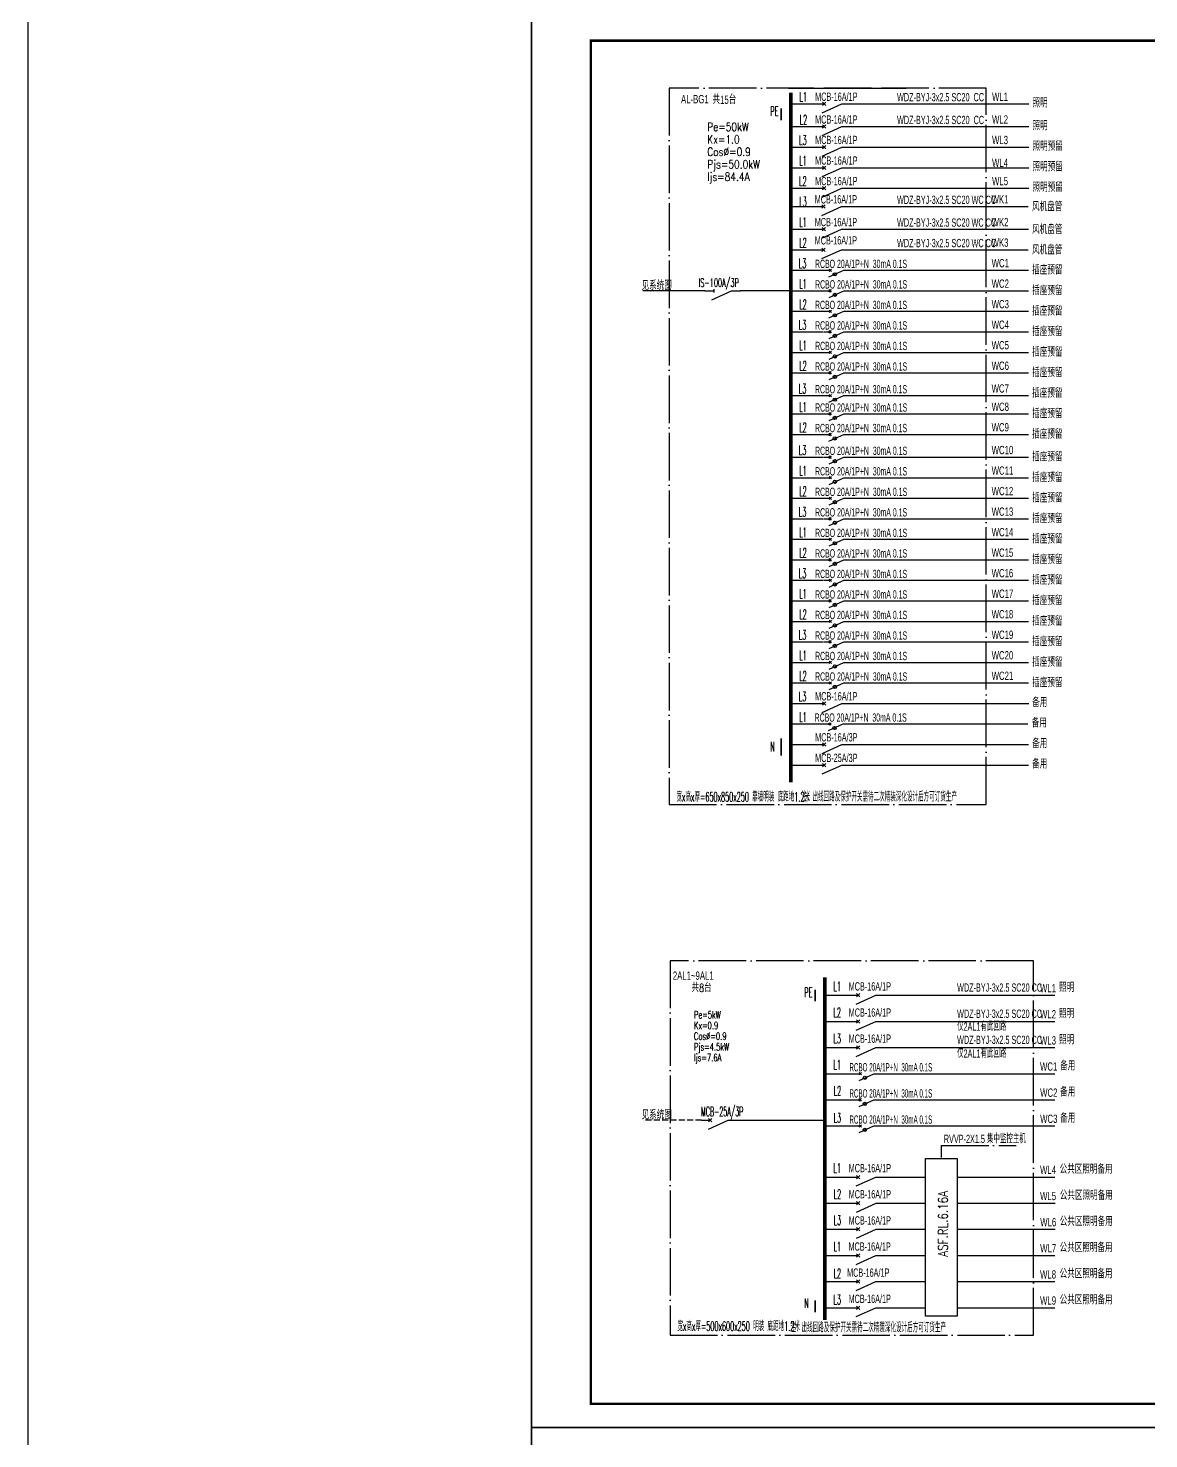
# Model space of a CAD drawing. Extents: x -127004 to 341119, y -13158 to 456864.
# Drawn here: x -86575 to -39387, y 67686 to 127086 of the extents above; entities that cross this region are included whole.
import ezdxf

# ---------------------------------------------------------------- set-up
doc = ezdxf.new("R2010")
doc.units = 0
doc.header["$LTSCALE"] = 1000
for name, pattern in [('CONTINOUS', [0]), ('DASH', [0.35, 0.25, -0.1]), ('DOTE', [2.42, 2, -0.2, 0.02, -0.2])]:
    doc.linetypes.add(name, pattern=pattern)
doc.layers.get('0').update_dxf_attribs({"linetype": 'CONTINUOUS'})
for name, color, linetype in [('D-TEXT', 7, 'CONTINUOUS'), ('DIM-箱柜', 3, 'CONTINUOUS'), ('DQ', 7, 'CONTINOUS'), ('EL-1', 4, 'DASH'), ('ELEMENT', 3, 'CONTINUOUS'), ('EQUIP-箱柜', 3, 'CONTINUOUS'), ('SIG_TEXT', 7, 'CONTINUOUS'), ('TEL_TEXT', 3, 'CONTINUOUS'), ('TEL_TITLE', 7, 'CONTINUOUS'), ('WIRE-照明', 1, 'CONTINUOUS'), ('内审意见修改', 2, 'CONTINUOUS')]:
    doc.layers.add(name, color=color, linetype=linetype)
doc.layers.add('内审要求修改2.10', color=6, linetype='CONTINUOUS', plot=False)
doc.styles.add('_COMPLEX', font='ros.shx', dxfattribs={"width": 0.6, "bigfont": 'jd.shx'})
doc.styles.add('_HZTXT', font='ROMANS2', dxfattribs={"width": 0.8, "bigfont": 'HZDF2'})
doc.styles.add('_TEL_DIM', font='ROMANS2', dxfattribs={"width": 0.8, "height": 3.5, "bigfont": 'HZDF2'})
doc.styles.add('B', font='ROMANS2', dxfattribs={"width": 0.8, "bigfont": 'HZDF2'})
doc.styles.add('DIM_FONT', font='ROMANS', dxfattribs={"bigfont": 'HZTXT'})
doc.styles.get("Standard").update_dxf_attribs({"font": 'GBENOR', "bigfont": 'GBCBIG'})

# ---------------------------------------------------------------- blocks, each defined once
blk = doc.blocks.new('SADF AGF AERG AER GER')
at = {"layer": 'DIM-箱柜'}
blk.add_lwpolyline([(-462150, -1228514), (-378050, -1228514), (-378050, -1287914), (-462150, -1287914)], close=True, dxfattribs=at)
blk = doc.blocks.new('M_M19DXM')
for p, q in [((-0.25, -0.2), (0, -0.75)), ((-0.047, -0.203), (0.047, -0.297)), ((-0.047, -0.297), (0.047, -0.203))]:
    blk.add_line(p, q)
for points in [[(0, 0), (0, -0.25)], [(0, -0.75), (0, -1)]]:
    blk.add_lwpolyline(points)
blk.add_circle((-0.151, -0.417), 0.0615)
at = {"style": 'DIM_FONT', "width": 0.8, "flags": 9}
blk.add_attdef('S', (0.25, -0.5), '', height=0.2, dxfattribs=at)
blk = doc.blocks.new('M_M7')
for p, q in [((-0.25, -0.2), (0, -0.75)), ((-0.047, -0.297), (0.047, -0.203)), ((-0.047, -0.203), (0.047, -0.297))]:
    blk.add_line(p, q)
for points in [[(0, 0), (0, -0.25)], [(0, -0.75), (0, -1)]]:
    blk.add_lwpolyline(points)
at = {"width": 0.8, "flags": 9}
blk.add_attdef('S', (0.25, -0.5), '', height=0.2, dxfattribs=at)
blk = doc.blocks.new('M_M8')
for p, q in [((-0.25, -0.2), (0, -0.75)), ((0.05, -0.25), (-0.05, -0.25))]:
    blk.add_line(p, q)
for points in [[(0, 0), (0, -0.25)], [(0, -0.75), (0, -1)]]:
    blk.add_lwpolyline(points)
at = {"style": 'DIM_FONT', "width": 0.8, "flags": 9}
blk.add_attdef('S', (0.25, -0.5), '', height=0.2, dxfattribs=at)
blk = doc.blocks.new('A$C6873132B')
at = {"layer": 'DIM-箱柜'}
blk.add_blockref('SADF AGF AERG AER GER', (378050, 1287914), dxfattribs=at)

msp = doc.modelspace()

# ---------------------------------------------------------------- linework, layer by layer
at = {"linetype": 'DOTE'}
for p, q in [((-46230, 124561), (-59587, 124561)), ((-59587, 124561), (-59587, 94397)), ((-46230, 94397), (-46230, 124561)), ((-59587, 94397), (-46230, 94397))]:
    msp.add_line(p, q, dxfattribs=at)
at = {"color": 0, "linetype": 'DOTE'}
for p, q in [((-44246, 87818), (-59547, 87818)), ((-59547, 87818), (-59547, 72047)), ((-44246, 72047), (-44246, 87818)), ((-48125, 80034, 0), (-44966, 80034, 0)), ((-48125, 80034, 0), (-48125, 79527, 0)), ((-59547, 72047), (-44246, 72047))]:
    msp.add_line(p, q, dxfattribs=at)
msp.add_lwpolyline([(-86575, 355413), (127272, 355413), (127272, -13158), (-86575, -13158)], close=True)
at = {"linetype": 'Continuous', "const_width": 72.9}
for points in [[(-54864, 123710), (-54864, 123213)], [(-54864, 97176), (-54864, 96448)]]:
    msp.add_lwpolyline(points, dxfattribs=at)
at = {"color": 1, "linetype": 'Continuous', "const_width": 72.9}
for points in [[(-53433, 86599), (-53433, 86102)], [(-53433, 73510), (-53433, 73013)]]:
    msp.add_lwpolyline(points, dxfattribs=at)
at = {"layer": 'DQ'}
msp.add_lwpolyline([(-47462, 72848), (-48790, 72848), (-48790, 79493), (-47462, 79493)], close=True, dxfattribs=at)
at = {"layer": 'EL-1'}
msp.add_line((-58229, 81101), (-60686, 81101), dxfattribs=at)
at = {"layer": 'EQUIP-箱柜'}
msp.add_line((-54560, 124561), (-49609, 124561), dxfattribs=at)
at = {"layer": 'TEL_TITLE'}
for points in [[(-65386, 68161), (18714, 68161), (18714, 127561), (-65386, 127561)], [(-65386, 8761), (18714, 8761), (18714, 68161), (-65386, 68161)]]:
    msp.add_lwpolyline(points, close=True, dxfattribs=at)
at = {"layer": 'TEL_TITLE', "const_width": 100}
msp.add_lwpolyline([(-62886, 69161), (17714, 69161), (17714, 126561), (-62886, 126561)], close=True, dxfattribs=at)
at = {"layer": 'WIRE-照明'}
for p, q in [((-54464, 123900), (-53060, 123900)), ((-52125, 123900), (-44442, 123900)), ((-54464, 122941), (-53060, 122941)), ((-52125, 122941), (-44442, 122941)), ((-54483, 122077), (-53079, 122077)), ((-52125, 122077), (-44442, 122077)), ((-54481, 121213), (-53077, 121213)), ((-52125, 121213), (-44442, 121213)), ((-54483, 120349), (-53079, 120349)), ((-52125, 120349), (-44442, 120349)), ((-54483, 119580), (-53079, 119580)), ((-52144, 119580), (-44461, 119580)), ((-54481, 118621), (-53077, 118621)), ((-52141, 118621), (-44458, 118621)), ((-54481, 117757), (-53077, 117757)), ((-52144, 117757), (-44461, 117757)), ((-54499, 116892), (-53095, 116892)), ((-52141, 116892), (-44458, 116892)), ((-54481, 116028), (-53077, 116028)), ((-52139, 116028), (-44456, 116028)), ((-54481, 115164), (-53077, 115164)), ((-52141, 115164), (-44458, 115164)), ((-54499, 114300), (-53095, 114300)), ((-52139, 114300), (-44456, 114300)), ((-54481, 113436), (-53077, 113436)), ((-52139, 113436), (-44456, 113436)), ((-54481, 112572), (-53077, 112572)), ((-52139, 112572), (-44456, 112572)), ((-54499, 111613), (-53095, 111613)), ((-52141, 111613), (-44458, 111613)), ((-54481, 110844), (-53077, 110844)), ((-52139, 110844), (-44456, 110844)), ((-54481, 109980), (-53077, 109980)), ((-52141, 109980), (-44458, 109980)), ((-54499, 109021), (-53095, 109021)), ((-52139, 109021), (-44456, 109021)), ((-54481, 108157), (-53077, 108157)), ((-52139, 108157), (-44456, 108157)), ((-54481, 107292), (-53077, 107292)), ((-52139, 107292), (-44456, 107292)), ((-54499, 106428), (-53095, 106428)), ((-52139, 106428), (-44456, 106428)), ((-54481, 105564), (-53077, 105564)), ((-52139, 105564), (-44456, 105564)), ((-54481, 104700), (-53077, 104700)), ((-52139, 104700), (-44456, 104700)), ((-54499, 103836), (-53095, 103836)), ((-52139, 103836), (-44456, 103836)), ((-54481, 102972), (-53077, 102972)), ((-52139, 102972), (-44456, 102972)), ((-54481, 102108), (-53077, 102108)), ((-52139, 102108), (-44456, 102108)), ((-54499, 101244), (-53095, 101244)), ((-52139, 101244), (-44456, 101244)), ((-54481, 100380), (-53077, 100380)), ((-52139, 100380), (-44456, 100380)), ((-54481, 99515), (-53077, 99515)), ((-52139, 99515), (-44456, 99515)), ((-54499, 98651), (-53095, 98651)), ((-52125, 98651), (-44442, 98651)), ((-54481, 97787), (-53077, 97787)), ((-52158, 97787), (-44475, 97787)), ((-54481, 96923), (-53077, 96923)), ((-52139, 96923), (-44456, 96923)), ((-54499, 96059), (-53095, 96059)), ((-52139, 96059), (-44456, 96059)), ((-53035, 86362), (-51631, 86362)), ((-50694, 86362), (-43343, 86362)), ((-53035, 85262), (-51631, 85262)), ((-50694, 85262), (-43343, 85262)), ((-53035, 84161), (-51631, 84161)), ((-50694, 84161), (-43343, 84161)), ((-53035, 83061), (-51631, 83061)), ((-50694, 83061), (-43343, 83061)), ((-53031, 81960), (-51627, 81960)), ((-50689, 81960), (-43339, 81960)), ((-53031, 80860), (-51627, 80860)), ((-50689, 80860), (-43339, 80860)), ((-53033, 78709), (-51629, 78709)), ((-50691, 78709), (-48788, 78709)), ((-47462, 78709), (-43341, 78709)), ((-53026, 77608), (-51622, 77608)), ((-50684, 77608), (-48786, 77608)), ((-47462, 77608), (-43334, 77608)), ((-53028, 76508), (-51624, 76508)), ((-50687, 76508), (-48789, 76507)), ((-47464, 76508), (-43336, 76508)), ((-53033, 75407), (-51629, 75407)), ((-50691, 75407), (-48789, 75407)), ((-47462, 75407), (-43341, 75407)), ((-53033, 74307), (-51629, 74307)), ((-50691, 74307), (-48790, 74307)), ((-47462, 74307), (-43341, 74307)), ((-53035, 73206), (-51631, 73206)), ((-50694, 73206), (-48790, 73206)), ((-47462, 73206), (-43341, 73206))]:
    msp.add_line(p, q, dxfattribs=at)
at = {"layer": 'WIRE-照明', "linetype": 'Continuous'}
for p, q in [((-58089, 116028), (-60687, 116028)), ((-54481, 116028), (-56589, 116028)), ((-56916, 81101), (-53031, 81101))]:
    msp.add_line(p, q, dxfattribs=at)
at = {"layer": 'WIRE-照明', "const_width": 160}
for points in [[(-54462, 124376), (-54462, 95335)], [(-53031, 87120), (-53031, 72692)]]:
    msp.add_lwpolyline(points, dxfattribs=at)

# ---------------------------------------------------------------- block references
at = {"layer": 'DIM-箱柜'}
for p in [(396764, 1356075), (396764, 1296675)]:
    msp.add_blockref('SADF AGF AERG AER GER', p, dxfattribs=at)
at = {"layer": 'DQ'}
for name, p, xscale, yscale, zscale, rotation in [('M_M7', (-53435, 123900), 1500, 1500, 1500, 90), ('M_M7', (-53435, 122941), 1500.000000000001, 1500.000000000001, 1500.000000000001, 89.99999999999999), ('M_M7', (-53435, 122077), 1500.000000000001, 1500.000000000001, 1500.000000000001, 89.99999999999999), ('M_M7', (-53435, 121213), 1500.000000000001, 1500.000000000001, 1500.000000000001, 89.99999999999999), ('M_M7', (-53435, 120349), 1500, 1500, 1500, 90), ('M_M7', (-53454, 119580), 1500, 1500, 1500, 90), ('M_M7', (-53452, 118621), 1500, 1500, 1500, 90), ('M_M7', (-53454, 117757), 1500.000000000001, 1500.000000000001, 1500.000000000001, 89.99999999999999), ('M_M8', (-58085, 116028), 1500, 1500, 1500, 90), ('M_M7', (-53435, 98651), 1500.000000000001, 1500.000000000001, 1500.000000000001, 89.99999999999999), ('M_M7', (-53435, 96923), 1500.000000000001, 1500.000000000001, 1500.000000000001, 89.99999999999999), ('M_M7', (-53435, 96059), 1500.000000000001, 1500.000000000001, 1500.000000000001, 89.99999999999999), ('M_M7', (-52006, 86362), 1500, 1500, 1500, 90), ('M_M7', (-52006, 85262), 1500, 1500, 1500, 90), ('M_M7', (-52006, 84161), 1500, 1500, 1500, 90), ('M_M7', (-58229, 81101), 1500, 1500, 1500, 90), ('M_M7', (-52004, 78709), 1500, 1500, 1500, 90), ('M_M7', (-51997, 77608), 1500, 1500, 1500, 90), ('M_M7', (-51999, 76508), 1500, 1500, 1500, 90), ('M_M7', (-52004, 75407), 1500, 1500, 1500, 90), ('M_M7', (-52004, 74307), 1500, 1500, 1500, 90), ('M_M7', (-52006, 73206), 1500, 1500, 1500, 90)]:
    msp.add_blockref(name, p, dxfattribs=dict(at, xscale=xscale, yscale=yscale, zscale=zscale, rotation=rotation))
at = {"layer": 'ELEMENT'}
for p, xscale, yscale, zscale, rotation in [((-53079, 116892), 1124.999999999998, 1124.999999999998, 1124.999999999998, 89.99999999999999), ((-53077, 116028), 1125, 1125, 1125, 90), ((-53079, 115164), 1125, 1125, 1125, 90), ((-53077, 114300), 1125, 1125, 1125, 90), ((-53077, 113436), 1125, 1125, 1125, 90), ((-53077, 112572), 1125, 1125, 1125, 90), ((-53079, 111613), 1124.999999999998, 1124.999999999998, 1124.999999999998, 89.99999999999999), ((-53077, 110844), 1125, 1125, 1125, 90), ((-53079, 109980), 1125, 1125, 1125, 90), ((-53077, 109021), 1124.999999999998, 1124.999999999998, 1124.999999999998, 89.99999999999999), ((-53077, 108157), 1125, 1125, 1125, 90), ((-53077, 107292), 1125, 1125, 1125, 90), ((-53077, 106428), 1125, 1125, 1125, 90), ((-53077, 105564), 1125, 1125, 1125, 90), ((-53077, 104700), 1125, 1125, 1125, 90), ((-53077, 103836), 1125, 1125, 1125, 90), ((-53077, 102972), 1125, 1125, 1125, 90), ((-53077, 102108), 1125, 1125, 1125, 90), ((-53077, 101244), 1125, 1125, 1125, 90), ((-53077, 100380), 1125, 1125, 1125, 90), ((-53077, 99515), 1125, 1125, 1125, 90), ((-53095, 97787), 1124.999999999988, 1124.999999999988, 1124.999999999988, 89.99999999999999), ((-51814, 83061), 1125, 1125, 1125, 90), ((-51814, 81960), 1125, 1125, 1125, 90), ((-51814, 80860), 1125, 1125, 1125, 90)]:
    msp.add_blockref('M_M19DXM', p, dxfattribs=dict(at, xscale=xscale, yscale=yscale, zscale=zscale, rotation=rotation))
at = {"layer": '内审要求修改2.10'}
for p in [(18714, 68161), (18714, 8761)]:
    msp.add_blockref('A$C6873132B', p, dxfattribs=at)

# ---------------------------------------------------------------- texts
at = {"layer": 'D-TEXT', "style": '_HZTXT'}
for s, width, p in [('L1', 0.45, (-54096, 123995)), ('PE', 0.45, (-55326, 123394)), ('L2', 0.45, (-54089, 123036)), ('L3', 0.45, (-54110, 122171)), ('L1', 0.45, (-54108, 121307)), ('L2', 0.45, (-54110, 120443)), ('L3', 0.45, (-54108, 119579)), ('L1', 0.45, (-54108, 118715)), ('L2', 0.45, (-54108, 117851)), ('L3', 0.45, (-54127, 116987)), ('L1', 0.45, (-54108, 116122)), ('L2', 0.45, (-54108, 115258)), ('L3', 0.45, (-54127, 114394)), ('L1', 0.45, (-54108, 113530)), ('L2', 0.45, (-54108, 112666)), ('L3', 0.45, (-54127, 111707)), ('L1', 0.45, (-54108, 110938)), ('L2', 0.45, (-54108, 110074)), ('L3', 0.45, (-54127, 109115)), ('L1', 0.45, (-54108, 108251)), ('L2', 0.45, (-54108, 107387)), ('L3', 0.45, (-54127, 106522)), ('L1', 0.45, (-54108, 105658)), ('L2', 0.45, (-54108, 104794)), ('L3', 0.45, (-54127, 103930)), ('L1', 0.45, (-54108, 103066)), ('L2', 0.45, (-54108, 102202)), ('L3', 0.45, (-54127, 101338)), ('L1', 0.45, (-54108, 100474)), ('L2', 0.45, (-54108, 99610)), ('L3', 0.45, (-54127, 98745)), ('L1', 0.45, (-54108, 97881)), ('N', 0.45, (-55326, 96630)), ('宽x高x厚=650x850x250 靠墙明装 底距地1.2米', 0.45, (-59277, 94521)), ('注：出线回路及保护开关需待二次精装深化设计后方可订货生产', 0.45, (-54018, 94521)), ('L1', 0.45, (-52665, 86540)), ('L2', 0.45, (-52665, 85439)), ('L3', 0.45, (-52665, 84339)), ('L1', 0.45, (-52665, 83238)), ('L2', 0.45, (-52660, 82138)), ('MCB-25A/3P', 0.4, (-58245, 81267, 0)), ('L3', 0.45, (-52660, 80999)), ('L1', 0.45, (-52665, 78886)), ('L2', 0.45, (-52658, 77786)), ('L3', 0.45, (-52660, 76685)), ('L1', 0.45, (-52663, 75585)), ('L2', 0.45, (-52663, 74446)), ('L3', 0.45, (-52665, 73345)), ('宽x高x厚=500x600x250 明装 底距地1.2米', 0.45, (-59237, 72226)), ('注：出线回路及保护开关需待二次精装深化设计后方可订货生产', 0.45, (-54479, 72171))]:
    msp.add_text(s, height=400, dxfattribs=dict(at, width=width)).set_placement(p)
at = {"layer": 'D-TEXT', "color": 1, "style": '_HZTXT', "width": 0.45}
for s, p in [('PE', (-53895, 86284)), ('N', (-53895, 73195))]:
    msp.add_text(s, height=400, dxfattribs=at).set_placement(p)
at = {"layer": 'D-TEXT', "style": '_HZTXT', "width": 0.8}
msp.add_text('ASF.RL.6.16A', height=400, rotation=90, dxfattribs=at).set_placement((-47854, 75352))
at = {"layer": 'SIG_TEXT', "style": '_TEL_DIM'}
for s, height, width, p in [('Pe=50kW', 350, 0.8, (-57983, 122757)), ('Kx=1.0', 350, 0.8, (-57983, 122232)), ('Cos%%C=0.9', 350, 0.8, (-57983, 121707)), ('Pjs=50.0kW', 350, 0.8, (-57983, 121182)), ('Ijs=84.4A', 350, 0.8, (-57983, 120657)), ('Pe=5kW', 300, 0.7, (-58544, 85391)), ('Kx=0.9', 300, 0.7, (-58544, 84941)), ('Cos%%C=0.9', 300, 0.7, (-58544, 84491)), ('Pjs=4.5kW', 300, 0.7, (-58544, 84041)), ('Ijs=7.6A', 300, 0.7, (-58544, 83591))]:
    msp.add_text(s, height=height, dxfattribs=dict(at, width=width)).set_placement(p)
at = {"layer": 'TEL_TEXT', "ltscale": 2, "style": '_COMPLEX'}
for s, width, p in [('AL-BG1', 0.7, (-59085, 123923)), ('共15台', 0.7, (-57758, 123900)), ('MCB-16A/1P', 0.6, (-53436, 124027)), ('WDZ-BYJ-3x2.5 SC20  CC', 0.6, (-49988, 124007)), ('WL1', 0.7, (-45988, 124027)), ('照明', 0.7, (-44283, 123753)), ('MCB-16A/1P', 0.6, (-53436, 123068)), ('WDZ-BYJ-3x2.5 SC20  CC', 0.6, (-49988, 123048)), ('照明', 0.7, (-44283, 122794)), ('MCB-16A/1P', 0.6, (-53436, 122204)), ('照明预留', 0.7, (-44283, 121930)), ('MCB-16A/1P', 0.6, (-53436, 121339)), ('照明预留', 0.7, (-44283, 121066)), ('MCB-16A/1P', 0.6, (-53436, 120475)), ('照明预留', 0.7, (-44283, 120202)), ('MCB-16A/1P', 0.6, (-53455, 119706)), ('WDZ-BYJ-3x2.5 SC20 WC CC', 0.6, (-49988, 119686)), ('WK1', 0.7, (-46006, 119706)), ('风机盘管', 0.7, (-44302, 119385)), ('MCB-16A/1P', 0.6, (-53452, 118747)), ('WDZ-BYJ-3x2.5 SC20 WC CC', 0.6, (-49988, 118727)), ('WK2', 0.7, (-46004, 118747)), ('风机盘管', 0.7, (-44300, 118426)), ('MCB-16A/1P', 0.6, (-53455, 117978)), ('WDZ-BYJ-3x2.5 SC20 WC CC', 0.6, (-49988, 117863)), ('WK3', 0.7, (-46006, 117883)), ('风机盘管', 0.7, (-44302, 117562)), ('RCBO 20A/1P+N  30mA 0.1S', 0.5, (-53443, 116988)), ('WC1', 0.7, (-46004, 117019)), ('插座预留', 0.7, (-44300, 116719)), ('RCBO 20A/1P+N  30mA 0.1S', 0.5, (-53440, 116124)), ('插座预留', 0.7, (-44297, 115854)), ('RCBO 20A/1P+N  30mA 0.1S', 0.5, (-53443, 115260)), ('插座预留', 0.7, (-44300, 114990)), ('RCBO 20A/1P+N  30mA 0.1S', 0.5, (-53440, 114396)), ('插座预留', 0.7, (-44297, 114126)), ('RCBO 20A/1P+N  30mA 0.1S', 0.5, (-53440, 113532)), ('插座预留', 0.7, (-44297, 113262)), ('RCBO 20A/1P+N  30mA 0.1S', 0.5, (-53440, 112667)), ('插座预留', 0.7, (-44297, 112398)), ('RCBO 20A/1P+N  30mA 0.1S', 0.5, (-53443, 111708)), ('插座预留', 0.7, (-44300, 111534)), ('RCBO 20A/1P+N  30mA 0.1S', 0.5, (-53440, 110939)), ('插座预留', 0.7, (-44297, 110670)), ('RCBO 20A/1P+N  30mA 0.1S', 0.5, (-53443, 110075)), ('插座预留', 0.7, (-44300, 109806)), ('RCBO 20A/1P+N  30mA 0.1S', 0.5, (-53440, 109116)), ('插座预留', 0.7, (-44297, 108847)), ('RCBO 20A/1P+N  30mA 0.1S', 0.5, (-53440, 108252)), ('插座预留', 0.7, (-44297, 107983)), ('RCBO 20A/1P+N  30mA 0.1S', 0.5, (-53440, 107388)), ('插座预留', 0.7, (-44297, 107118)), ('RCBO 20A/1P+N  30mA 0.1S', 0.5, (-53440, 106524)), ('插座预留', 0.7, (-44297, 106254)), ('RCBO 20A/1P+N  30mA 0.1S', 0.5, (-53440, 105660)), ('插座预留', 0.7, (-44297, 105390)), ('RCBO 20A/1P+N  30mA 0.1S', 0.5, (-53440, 104796)), ('插座预留', 0.7, (-44297, 104526)), ('RCBO 20A/1P+N  30mA 0.1S', 0.5, (-53440, 103931)), ('插座预留', 0.7, (-44297, 103662)), ('RCBO 20A/1P+N  30mA 0.1S', 0.5, (-53440, 103067)), ('插座预留', 0.7, (-44297, 102798)), ('RCBO 20A/1P+N  30mA 0.1S', 0.5, (-53440, 102203)), ('插座预留', 0.7, (-44297, 101934)), ('RCBO 20A/1P+N  30mA 0.1S', 0.5, (-53440, 101339)), ('插座预留', 0.7, (-44297, 101070)), ('RCBO 20A/1P+N  30mA 0.1S', 0.5, (-53440, 100475)), ('插座预留', 0.7, (-44297, 100206)), ('RCBO 20A/1P+N  30mA 0.1S', 0.5, (-53440, 99611)), ('插座预留', 0.7, (-44297, 99341)), ('MCB-16A/1P', 0.6, (-53436, 98778)), ('备用', 0.7, (-44297, 98508)), ('RCBO 20A/1P+N  30mA 0.1S', 0.5, (-53459, 97883)), ('备用', 0.7, (-44316, 97644)), ('MCB-16A/3P', 0.6, (-53436, 97050)), ('备用', 0.7, (-44297, 96780)), ('MCB-25A/3P', 0.6, (-53436, 96185)), ('备用', 0.7, (-44297, 95916)), ('2AL1~9AL1', 0.7, (-59430, 87014)), ('MCB-16A/1P', 0.6, (-52024, 86562)), ('WDZ-BYJ-3x2.5 SC20 CC', 0.6, (-47460, 86512)), ('WL1', 0.7, (-43967, 86489)), ('照明', 0.7, (-43163, 86506)), ('MCB-16A/1P', 0.6, (-52024, 85462)), ('WDZ-BYJ-3x2.5 SC20 CC', 0.6, (-47460, 85411)), ('WL2', 0.7, (-43967, 85388)), ('照明', 0.7, (-43163, 85406)), ('仅2AL1有此回路', 0.6, (-47460, 84869)), ('MCB-16A/1P', 0.6, (-52024, 84361)), ('WDZ-BYJ-3x2.5 SC20 CC', 0.6, (-47460, 84311)), ('WL3', 0.7, (-43967, 84288)), ('照明', 0.7, (-43163, 84305)), ('仅2AL1有此回路', 0.6, (-47460, 83734)), ('RCBO 20A/1P+N  30mA 0.1S', 0.45, (-51994, 83156)), ('WC1', 0.7, (-43967, 83187)), ('备用', 0.7, (-43118, 83205)), ('RCBO 20A/1P+N  30mA 0.1S', 0.45, (-51994, 82056)), ('WC2', 0.7, (-43962, 82087)), ('备用', 0.7, (-43118, 82104)), ('备用', 0.7, (-43118, 81004)), ('RCBO 20A/1P+N  30mA 0.1S', 0.45, (-51994, 80955)), ('WC3', 0.7, (-43962, 80986)), ('RVVP-2X1.5 集中监控主机', 0.6, (-48018, 80139, 0)), ('MCB-16A/1P', 0.6, (-52024, 78909)), ('WL4', 0.7, (-43965, 78835)), ('公共区照明备用', 0.7, (-43142, 78853)), ('MCB-16A/1P', 0.6, (-52024, 77808)), ('WL5', 0.7, (-43965, 77735)), ('公共区照明备用', 0.7, (-43135, 77752)), ('MCB-16A/1P', 0.6, (-52026, 76707)), ('WL6', 0.7, (-43958, 76634)), ('公共区照明备用', 0.7, (-43137, 76652)), ('MCB-16A/1P', 0.6, (-52031, 75607)), ('WL7', 0.7, (-43960, 75534)), ('公共区照明备用', 0.7, (-43142, 75551)), ('MCB-16A/1P', 0.6, (-52092, 74507)), ('WL8', 0.7, (-43965, 74433)), ('公共区照明备用', 0.7, (-43142, 74451)), ('MCB-16A/1P', 0.6, (-52029, 73406)), ('WL9', 0.7, (-43965, 73333)), ('公共区照明备用', 0.7, (-43142, 73350))]:
    msp.add_text(s, height=350, dxfattribs=dict(at, width=width)).set_placement(p)
at = {"layer": 'TEL_TEXT', "style": '_COMPLEX', "width": 0.7}
for s, p in [('WL2', (-45988, 123068)), ('WL3', (-45988, 122204)), ('WL4', (-45988, 121245)), ('WL5', (-45988, 120475)), ('WC2', (-46004, 116155)), ('WC3', (-46004, 115291)), ('WC4', (-46004, 114427)), ('WC5', (-46004, 113563)), ('WC6', (-46004, 112698)), ('WC7', (-46006, 111740)), ('WC8', (-46004, 110970)), ('WC9', (-46006, 110106)), ('WC10', (-46004, 109147)), ('WC11', (-46004, 108283)), ('WC12', (-46004, 107419)), ('WC13', (-46004, 106555)), ('WC14', (-46004, 105691)), ('WC15', (-46004, 104827)), ('WC16', (-46004, 103963)), ('WC17', (-46004, 103098)), ('WC18', (-46004, 102234)), ('WC19', (-46004, 101370)), ('WC20', (-46004, 100506)), ('WC21', (-46004, 99642))]:
    msp.add_text(s, height=350, dxfattribs=at).set_placement(p)
at = {"layer": 'TEL_TEXT', "linetype": 'Continuous', "style": 'B', "oblique": 0.7, "width": 0.7}
for p in [(-60749, 116067), (-60748, 81139)]:
    msp.add_text('见系统图', height=350, dxfattribs=at).set_placement(p)
at = {"layer": 'TEL_TEXT', "linetype": 'Continuous', "style": 'B', "width": 0.55}
msp.add_text('IS-100A/3P', height=350, dxfattribs=at).set_placement((-58347, 116194))
at = {"layer": '内审意见修改', "linetype": 'Continuous', "style": 'B', "oblique": 0.7, "width": 0.7}
msp.add_text('共8台', height=350, dxfattribs=at).set_placement((-58646, 86501))

doc.saveas('drawing.dxf')
